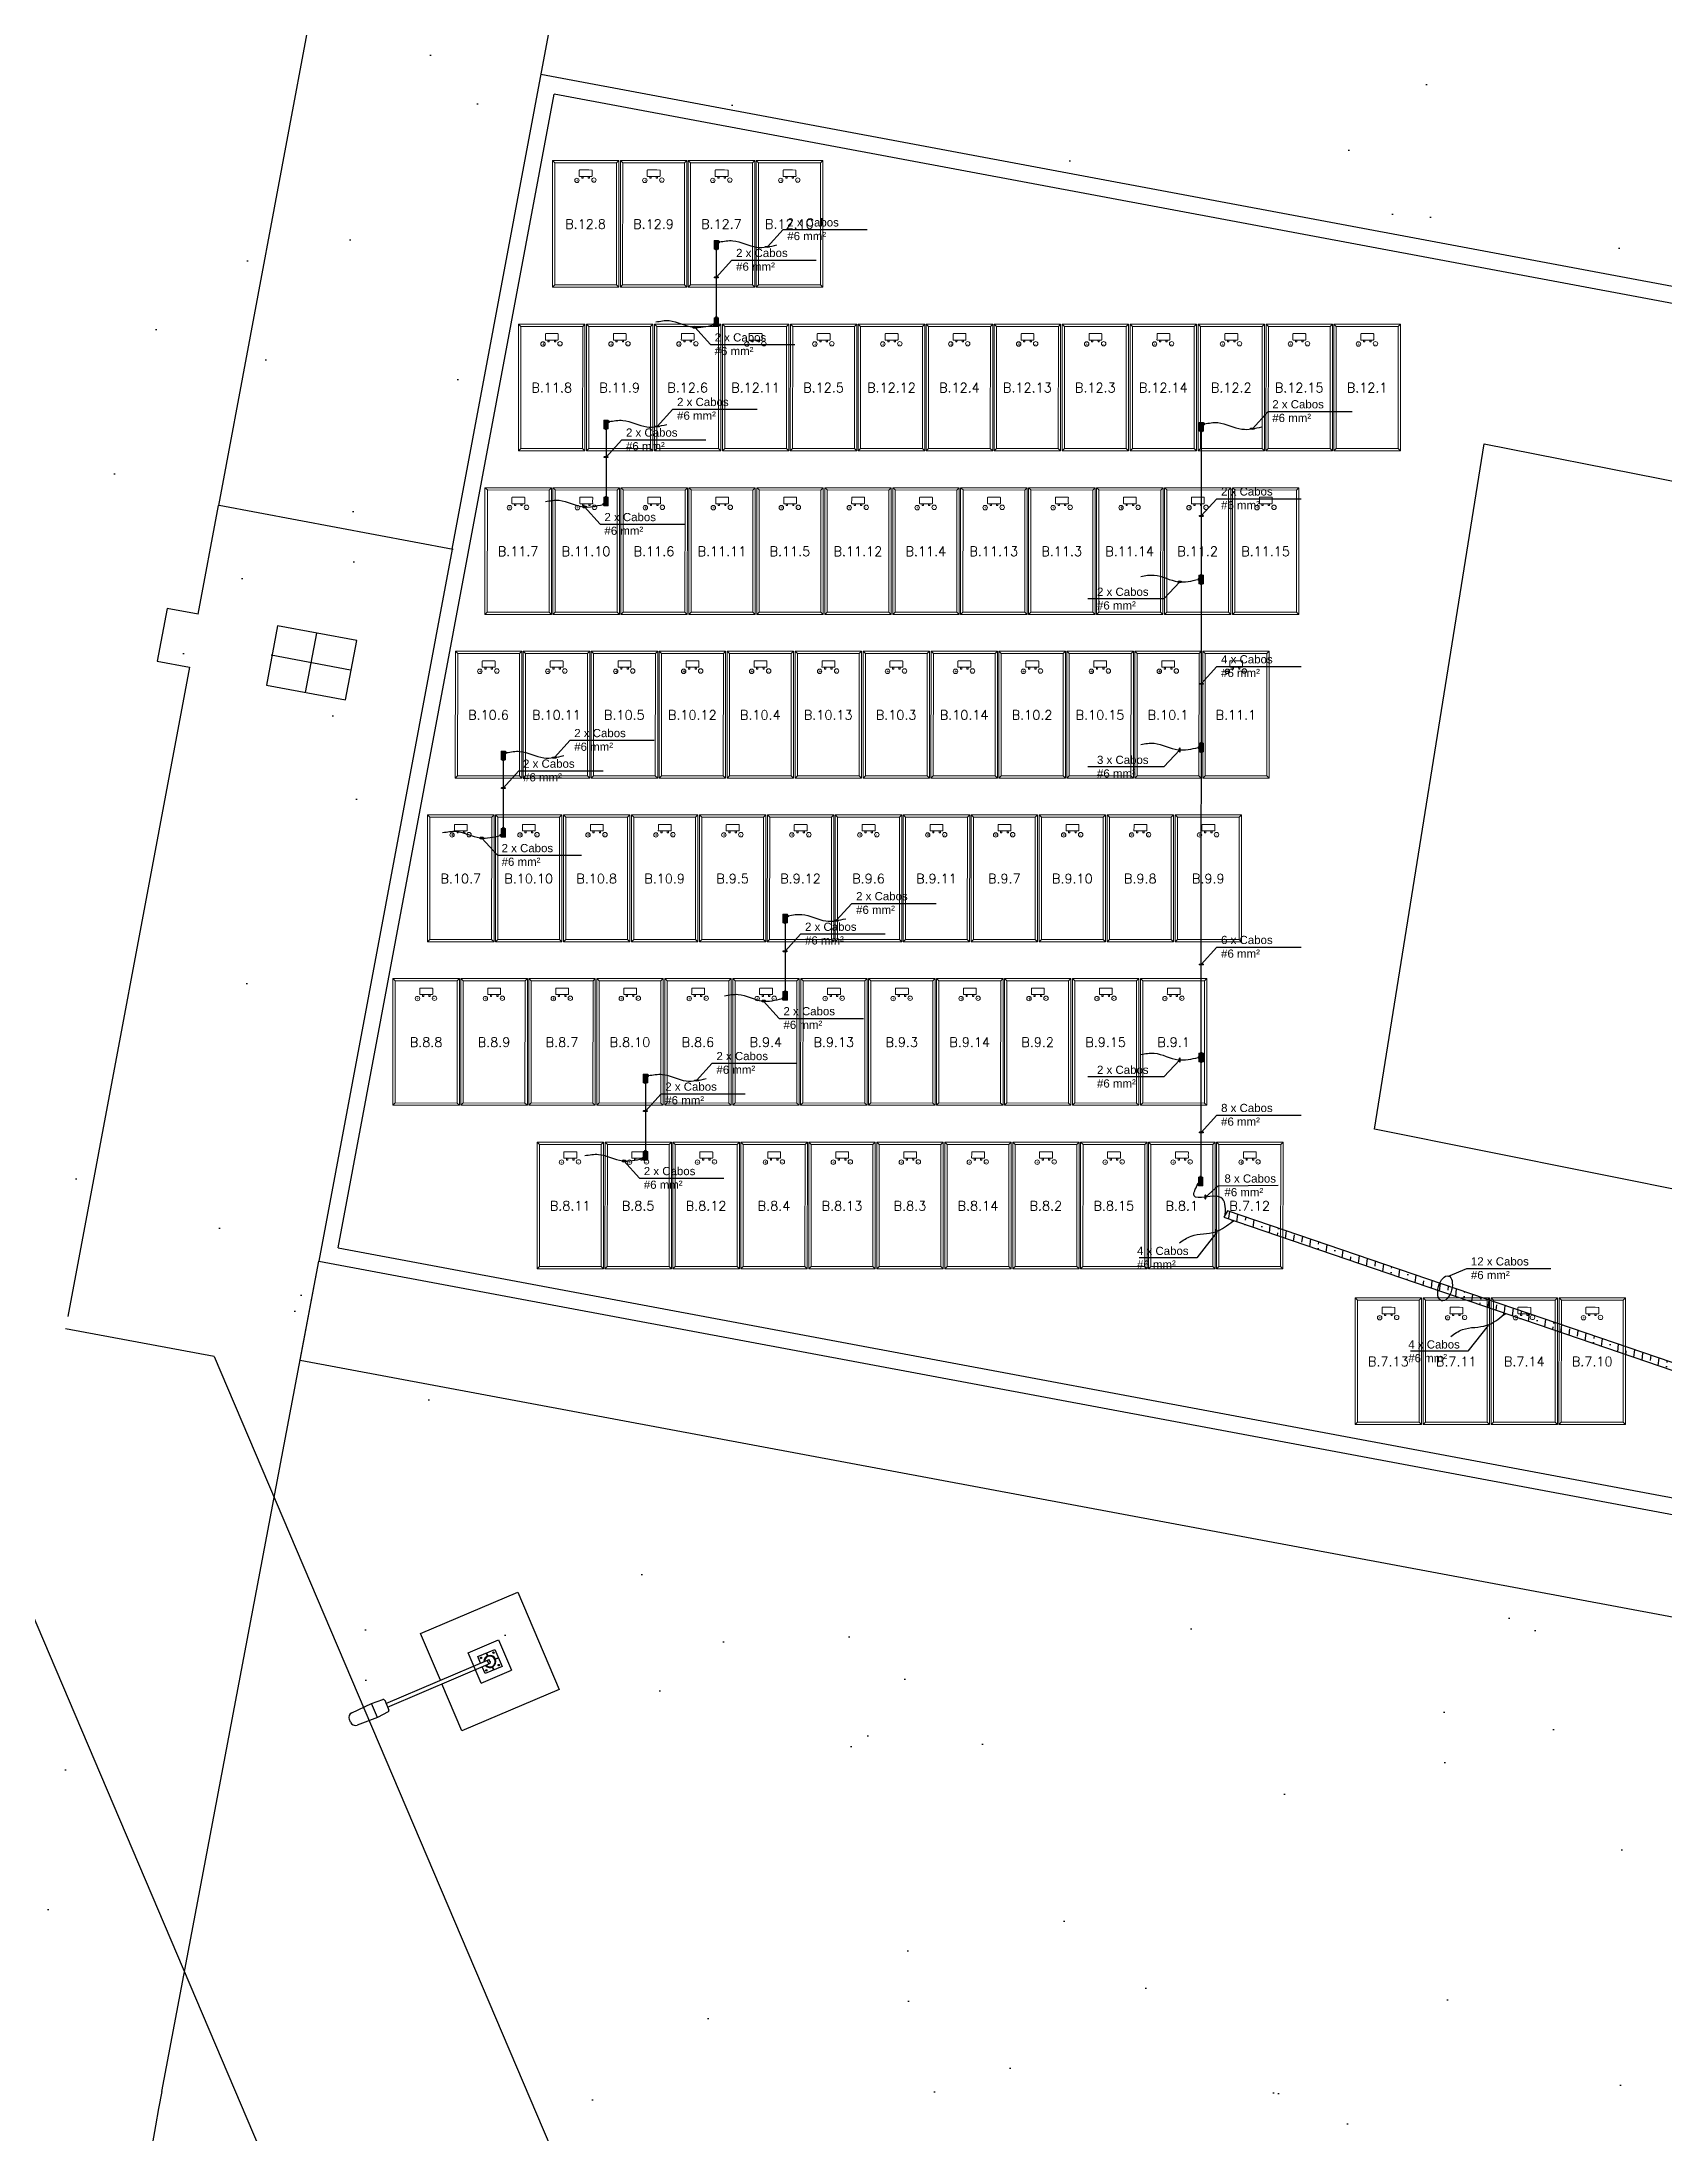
# Model space of a CAD drawing. Header units: metres. Extents: x 1796 to 5645, y -4719 to 2384.
# Drawn here: x 2002.08 to 2026.28, y -1187.55 to -1156.36 of the extents above; entities that cross this region are included whole.
import ezdxf

# ---------------------------------------------------------------- set-up
doc = ezdxf.new("R2010")
doc.units = ezdxf.units.M
doc.header["$MEASUREMENT"] = 0
doc.linetypes.add('BSB2F2-ARQ-PLAN-CORE-13-15P-ZA$1${ Batten }', pattern=[0])
doc.layers.get('0').update_dxf_attribs({"linetype": 'CONTINUOUS'})
for name, color, linetype in [('ARQUITETURA', 253, 'CONTINUOUS'), ('COPEX', 4, 'BSB2F2-ARQ-PLAN-CORE-13-15P-ZA$1${ Batten }'), ('ELETROCALHA', 2, 'CONTINUOUS'), ('ELETRODUTOS', 30, 'CONTINUOUS'), ('MÓDULOS FV', 7, 'CONTINUOUS')]:
    doc.layers.add(name, color=color, linetype=linetype)
for name, color, linetype, lineweight in [('Condulete', 3, 'CONTINUOUS', 9), ('MOD_ALOCADOS_A', 5, 'CONTINUOUS', 9), ('MODULOS_PV', 2, 'CONTINUOUS', 9)]:
    doc.layers.add(name, color=color, linetype=linetype, lineweight=lineweight)
doc.styles.add('ARIAL', font='arial.ttf')
doc.styles.add('R120-500', font='romans.shx', dxfattribs={"height": 1.5})
pattern_1 = [(350.62296, (1466.5355, -762.2295), (4.08992, 4.08927), [0, -4.56, 0, -5.1, 0, -4.875]), (320.623, (1466.5355, -762.2295), (9.808834, 1.91215), [0, -2.46, 0, -4.11, 0, -1.575]), (280.62296, (1464.013, -759.536), (6.39856, -6.807323), [0, -1.5, 0, -5.4, 0, -7.05]), (270.623, (1464.013, -759.536), (8.08648, -4.78256), [0, -0.75, 0, -3.54, 0, -4.05])]

# ---------------------------------------------------------------- blocks, each defined once
blk = doc.blocks.new('modulo')
at = {"layer": 'MODULOS_PV', "color": 8}
for p, q in [((-0.751, 2.014), (-0.753, 2.063)), ((-1.381, 1.342), (-1.43, 1.34)), ((0.577, 0.769), (0.626, 0.771)), ((-0.053, 0.097), (-0.051, 0.048))]:
    blk.add_line(p, q, dxfattribs=at)
for points in [[(-1.43, 1.34), (-0.753, 2.063), (0.626, 0.771), (-0.051, 0.048)], [(-1.381, 1.342), (-0.751, 2.014), (0.577, 0.769), (-0.053, 0.097)]]:
    blk.add_lwpolyline(points, close=True, dxfattribs=at)
for points in [[(-0.878, 1.581), (-0.857, 1.562), (-0.87, 1.548), (-0.891, 1.567)], [(-0.956, 1.498), (-0.935, 1.478), (-0.922, 1.492), (-0.943, 1.512)]]:
    blk.add_lwpolyline(points, dxfattribs=at)
blk.add_circle((-0.793, 1.591), 0.0332, dxfattribs=at)
at = {"layer": 'MODULOS_PV', "color": 1}
blk.add_circle((-0.963, 1.403), 0.0332, dxfattribs=at)
at = {"layer": 'MODULOS_PV', "color": 8}
blk.add_open_spline([(-0.986, 1.473), (-1.006, 1.493), (-1.027, 1.512), (-1.048, 1.532), (-1.048, 1.532), (-1.049, 1.534), (-1.049, 1.536), (-1.048, 1.538), (-1.048, 1.539), (-1.007, 1.583), (-0.966, 1.627), (-0.925, 1.67), (-0.924, 1.671), (-0.922, 1.672), (-0.919, 1.672), (-0.918, 1.671), (-0.917, 1.671), (-0.897, 1.652), (-0.876, 1.632), (-0.855, 1.613), (-0.855, 1.612), (-0.854, 1.611), (-0.854, 1.608), (-0.855, 1.606), (-0.855, 1.605), (-0.896, 1.561), (-0.937, 1.518), (-0.978, 1.474), (-0.979, 1.473), (-0.981, 1.472), (-0.984, 1.472), (-0.985, 1.473), (-0.986, 1.473)], degree=3, knots=[0, 0, 0, 0, 1, 1, 1, 1.002534, 1.003925, 1.008052, 1.008052, 1.008052, 2.008052, 2.008052, 2.008052, 2.012179, 2.01357, 2.016104, 2.016104, 2.016104, 3.016104, 3.016104, 3.016104, 3.018638, 3.02003, 3.024156, 3.024156, 3.024156, 4.024156, 4.024156, 4.024156, 4.028283, 4.029675, 4.032208, 4.032208, 4.032208, 4.032208], dxfattribs=at)
at = {"layer": 'MODULOS_PV', "color": 8, "insert": (-0.827, 1.597), "char_height": 0.0572, "width": 0.10748, "attachment_point": 1, "rotation": 46.8722}
blk.add_mtext('-', dxfattribs=at)
at = {"layer": 'MODULOS_PV', "color": 1, "insert": (-0.997, 1.409), "char_height": 0.0572, "width": 0.10748, "attachment_point": 1, "rotation": 46.8722}
blk.add_mtext('+', dxfattribs=at)
blk = doc.blocks.new('PETROLETE TIPO  X')
at = {"layer": 'ELETRODUTOS'}
h = blk.add_hatch(color=3, dxfattribs=at)
h.dxf.hatch_style = 1
h.paths.add_polyline_path([(1995.913, -1126.122), (1995.98, -1126.122), (1995.98, -1125.993), (1995.913, -1125.993)])
at = {"layer": 'Condulete'}
blk.add_lwpolyline([(1995.98, -1125.993), (1995.98, -1126.122), (1995.913, -1126.122), (1995.913, -1125.993)], close=True, dxfattribs=at)
blk = doc.blocks.new('BOX')
at = {"layer": 'Condulete'}
blk.add_lwpolyline([(1995.83, -1126.029), (1995.818, -1126.029), (1995.818, -1126.005), (1995.83, -1126.005)], close=True, dxfattribs=at)
at = {"layer": 'ELETRODUTOS', "color": 3, "linetype": 'Continuous'}
for p, q in [((1995.818, -1126.005), (1995.83, -1126.017)), ((1995.818, -1126.007), (1995.83, -1126.019)), ((1995.818, -1126.009), (1995.83, -1126.021)), ((1995.818, -1126.01), (1995.83, -1126.023)), ((1995.818, -1126.012), (1995.83, -1126.024)), ((1995.818, -1126.014), (1995.83, -1126.026)), ((1995.818, -1126.016), (1995.83, -1126.028)), ((1995.818, -1126.018), (1995.83, -1126.029)), ((1995.818, -1126.019), (1995.828, -1126.029)), ((1995.818, -1126.021), (1995.826, -1126.029)), ((1995.818, -1126.023), (1995.824, -1126.029)), ((1995.818, -1126.025), (1995.823, -1126.029)), ((1995.818, -1126.026), (1995.821, -1126.029)), ((1995.818, -1126.028), (1995.819, -1126.029)), ((1995.819, -1126.005), (1995.83, -1126.016)), ((1995.821, -1126.005), (1995.83, -1126.014)), ((1995.823, -1126.005), (1995.83, -1126.012)), ((1995.825, -1126.005), (1995.83, -1126.01)), ((1995.826, -1126.005), (1995.83, -1126.008)), ((1995.828, -1126.005), (1995.83, -1126.007))]:
    blk.add_line(p, q, dxfattribs=at)
blk = doc.blocks.new('PETROLETE TIPO T')
h = blk.add_hatch()
h.set_pattern_fill('ANSI31', color=3, scale=0.02)
h.set_pattern_definition([(45, (2470.4897953, -464.1689914), (-0.001767766953, 0.001767766953), [])])
h.paths.add_polyline_path([(1933.458, -1131.395), (1933.482, -1131.395), (1933.482, -1131.444), (1933.458, -1131.444)])
h.paths.add_polyline_path([(1933.305, -1131.352), (1933.305, -1131.327), (1933.354, -1131.327), (1933.354, -1131.352)])
h.paths.add_polyline_path([(1933.201, -1131.395), (1933.177, -1131.395), (1933.177, -1131.444), (1933.201, -1131.444)])
h = blk.add_hatch(color=3)
h.dxf.hatch_style = 1
h.paths.add_polyline_path([(1933.201, -1131.352), (1933.458, -1131.352), (1933.458, -1131.487), (1933.201, -1131.487)])
at = {"layer": 'Condulete'}
for points in [[(1933.201, -1131.395), (1933.177, -1131.395), (1933.177, -1131.444), (1933.201, -1131.444)], [(1933.201, -1131.352), (1933.458, -1131.352), (1933.458, -1131.487), (1933.201, -1131.487)], [(1933.305, -1131.352), (1933.305, -1131.327), (1933.354, -1131.327), (1933.354, -1131.352)], [(1933.458, -1131.395), (1933.482, -1131.395), (1933.482, -1131.444), (1933.458, -1131.444)]]:
    blk.add_lwpolyline(points, close=True, dxfattribs=at)

msp = doc.modelspace()

# ---------------------------------------------------------------- hatches: boundary and pattern name
at = {"layer": 'ARQUITETURA'}
h = msp.add_hatch(dxfattribs=at)
h.set_pattern_fill('AR-SAND', color=116, scale=3, angle=-46.877, style=0)
h.set_pattern_definition(pattern_1)
edge = h.paths.add_edge_path()
edge.add_line((2048.41, -1161.912), (2047.65, -1163.919))
edge.add_arc((2015.073, -1249.958), 92, 69.26198, 79.43995)
edge.add_line((2031.934, -1159.516), (2031.658, -1160.99))
edge.add_line((2031.658, -1160.99), (2009.518, -1156.844))
edge.add_line((2009.518, -1156.844), (2011.289, -1147.384))
edge.add_line((2011.289, -1147.384), (2033.265, -1151.499))
edge.add_line((2033.265, -1151.499), (2037.108, -1132.566))
edge.add_line((2037.108, -1132.566), (2028.352, -1123.315))
edge.add_line((2028.352, -1123.315), (2021.935, -1122.012))
edge.add_line((2021.935, -1122.012), (2022.419, -1119.626))
edge.add_arc((2025.457, -1120.243), 3.1, 43.1229, 168.5248, ccw=False)
edge.add_line((2027.72, -1118.124), (2040.231, -1131.482))
edge.add_arc((2039.063, -1132.575), 1.6, -10.3134, 43.1255, ccw=False)
edge.add_line((2040.638, -1132.862), (2037.908, -1147.419))
edge.add_arc((2043.365, -1148.443), 5.552, 169.3787, 228.4034)
edge.add_line((2039.679, -1152.595), (2048.41, -1161.912))
h = msp.add_hatch(dxfattribs=at)
h.set_pattern_fill('AR-SAND', color=116, scale=3, angle=-46.877, style=0)
h.set_pattern_definition(pattern_1)
h.paths.add_polyline_path([(1984.128, -1141.17), (1983.915, -1144.159), (1982.84, -1144.083), (1980.118, -1171.816), (1989.506, -1172.832), (2002.464, -1175.362), (2004.71, -1163.269), (2008.192, -1163.921), (2011.436, -1147.411), (2007.825, -1146.633), (2008.106, -1145.134)])
h = msp.add_hatch(dxfattribs=at)
h.set_pattern_fill('AR-SAND', color=116, scale=3, angle=-46.877, style=0)
h.set_pattern_definition(pattern_1)
h.paths.add_polyline_path([(2008.001, -1145.115), (2011.522, -1146.142), (2011.588, -1145.787)])
h.paths.add_polyline_path([(2011.51, -1146.205), (2005.926, -1176.011), (2009.518, -1156.844), (2009.518, -1156.844), (2011.289, -1147.384)])
edge = h.paths.add_edge_path()
edge.add_line((1981.157, -1171.776), (1975.185, -1171.196))
edge.add_line((1975.185, -1171.196), (1977.014, -1152.352))
edge.add_line((1977.014, -1152.352), (1946.456, -1159.903))
edge.add_line((1946.456, -1159.903), (1949.839, -1173.594))
edge.add_arc((1971.325, -1273.05), 101.75, 84.4554, 102.19064, ccw=False)
h = msp.add_hatch(dxfattribs=at)
h.set_pattern_fill('AR-SAND', color=116, scale=3, angle=-46.877, style=0)
h.set_pattern_definition(pattern_1)
edge = h.paths.add_edge_path()
edge.add_line((2008.19, -1163.921), (2004.721, -1163.271))
edge.add_line((2004.721, -1163.271), (2002.464, -1175.362))
edge.add_line((2002.464, -1175.362), (2005.925, -1176.016))
edge.add_line((2005.925, -1176.016), (2008.209, -1163.924))
h = msp.add_hatch(dxfattribs=at)
h.set_pattern_fill('AR-SAND', color=116, scale=3, angle=-46.877, style=0)
h.set_pattern_definition(pattern_1)
h.paths.add_polyline_path([(2005.926, -1176.011), (2011.481, -1177.051), (2011.762, -1182.232), (2013.85, -1188.788), (2015.045, -1193.275), (2016.47, -1200.453), (2020.438, -1211.407), (2019.663, -1211.256), (2004.648, -1175.957), (2004.347, -1174.315), (2005.515, -1174.1)])
edge = h.paths.add_edge_path()
edge.add_line((2001.722, -1179.297), (1999.392, -1178.857))
edge.add_line((1999.392, -1178.857), (2000.761, -1183.752))
edge.add_line((2000.761, -1183.752), (2002.49, -1184.228))
edge.add_line((2002.49, -1184.228), (2004.036, -1186.015))
edge.add_line((2004.036, -1186.015), (2004.69, -1192.706))
edge.add_line((2004.69, -1192.706), (2007.184, -1195.369))
edge.add_line((2007.184, -1195.369), (2009.963, -1201.075))
edge.add_line((2009.963, -1201.075), (2013.609, -1210.073))
edge.add_line((2013.609, -1210.073), (2014.922, -1210.329))
edge.add_line((2014.922, -1210.329), (2001.72, -1179.293))
h = msp.add_hatch(dxfattribs=at)
h.set_pattern_fill('AR-SAND', color=116, scale=3, angle=-46.877, style=0)
h.set_pattern_definition(pattern_1)
h.paths.add_polyline_path([(2034.003, -1199.578), (2030.034, -1197.824), (2030.756, -1195.285), (2030.525, -1195.183), (2031.078, -1193.241), (2028.953, -1192.304), (2031.828, -1182.199), (2034.292, -1182.856), (2034.62, -1181.702, 0.00088), (2034.38, -1181.633), (2031.277, -1180.832), (2028.142, -1180.171), (2017.035, -1178.091), (2010.572, -1176.881), (2018.535, -1211.035), (2028.131, -1212.91)])
h = msp.add_hatch(dxfattribs=at)
h.set_pattern_fill('AR-SAND', color=116, scale=3, angle=-46.877, style=0)
h.set_pattern_definition(pattern_1)
edge = h.paths.add_edge_path()
edge.add_arc((1971.325, -1273.05), 92, 93.82041, 111.90763)
edge.add_line((1936.999, -1187.694), (1937.559, -1189.085))
edge.add_arc((1971.325, -1273.05), 90.5, 111.90763, 114.20354)
edge.add_line((1934.222, -1190.505), (1933.608, -1189.137))
edge.add_arc((1971.325, -1273.05), 92, 114.20328, 121.57407)
edge.add_line((1923.154, -1194.669), (1910.162, -1202.654))
edge.add_line((1910.162, -1202.654), (1908.838, -1200.501))
edge.add_arc((1971.325, -1273.05), 95.75, 93.77161, 130.73854, ccw=False)
edge.add_line((1965.027, -1177.507), (1965.195, -1181.254))
edge = h.paths.add_edge_path()
edge.add_arc((1971.325, -1273.05), 92, 79.39324, 91.32909)
edge.add_line((1969.191, -1181.075), (1969.023, -1177.328))
edge.add_arc((1971.325, -1273.05), 95.75, 79.39324, 91.37788, ccw=False)
edge.add_line((1988.95, -1178.936), (2001.352, -1181.259))
edge.add_line((2001.352, -1181.259), (2013.609, -1210.073))
edge.add_line((2013.609, -1210.073), (1999.373, -1207.291))
edge.add_line((1999.373, -1207.291), (1985.934, -1214.289))
edge.add_line((1985.934, -1214.289), (1979.219, -1214.591))
edge.add_line((1979.219, -1214.591), (1980.336, -1202.624))
edge.add_arc((1971.325, -1273.05), 71, 79.39324, 82.70853, ccw=False)
edge.add_line((1984.394, -1203.263), (1999.541, -1206.1))
edge.add_arc((2068.683, -1199.209), 69.485, 169.39324, 185.69147, ccw=False)
edge.add_line((2000.386, -1186.419), (1987.983, -1184.096))
edge.add_line((1987.983, -1184.096), (1988.26, -1182.622))
at = {"layer": 'ELETROCALHA'}
h = msp.add_hatch(dxfattribs=at)
h.set_pattern_fill('ANSI36', color=256, angle=37.7572)
h.set_pattern_definition([(82.757162, (-203.2916, -1450.13785), (-0.09642369, 0.232763903), [0.3125, -0.0625, 0, -0.0625])])
h.paths.add_polyline_path([(2019.752, -1173.786), (2032.356, -1178.086), (2032.302, -1178.185), (2019.696, -1173.883)])

# ---------------------------------------------------------------- linework, layer by layer
at = {"layer": 'ARQUITETURA'}
for p, q in [((2010.497, -1132.366), (2004.71, -1163.269)), ((2008.192, -1163.921), (2013.447, -1135.859)), ((2031.731, -1161.004), (2009.518, -1156.844)), ((2006.496, -1174.337), (2009.717, -1157.136)), ((2031.685, -1161.25), (2009.717, -1157.136)), ((2004.406, -1164.891), (2004.71, -1163.269)), ((2008.209, -1163.924), (2004.721, -1163.271)), ((2008.192, -1163.921), (2006.204, -1174.537)), ((2003.945, -1164.805), (2003.797, -1165.591)), ((2004.406, -1164.891), (2003.945, -1164.805)), ((2005.592, -1165.063), (2005.427, -1165.947)), ((2006.772, -1165.284), (2005.592, -1165.063)), ((2006.17, -1165.17), (2006.005, -1166.055)), ((2006.677, -1165.723), (2005.498, -1165.502)), ((2006.606, -1166.168), (2006.772, -1165.284)), ((2004.277, -1165.681), (2002.464, -1175.362)), ((2003.797, -1165.591), (2004.277, -1165.681)), ((2005.427, -1165.947), (2006.606, -1166.168)), ((2003.865, -1186.918), (2006.204, -1174.537)), ((2005.926, -1176.011), (2006.204, -1174.537)), ((2006.204, -1174.537), (2028.418, -1178.697)), ((2004.648, -1175.957), (2002.432, -1175.546)), ((2004.648, -1175.957), (2019.663, -1211.256)), ((2005.926, -1176.011), (2028.142, -1180.171)), ((2001.72, -1179.293), (2014.922, -1210.329)), ((2007.723, -1180.089), (2009.174, -1179.472)), ((2009.174, -1179.472), (2009.791, -1180.923)), ((2008.019, -1180.785), (2007.723, -1180.089)), ((2008.433, -1180.376), (2008.887, -1180.183)), ((2008.887, -1180.183), (2009.08, -1180.636)), ((2007.207, -1181.13), (2008.744, -1180.476)), ((2007.23, -1181.185), (2008.767, -1180.531)), ((2008.626, -1180.829), (2008.433, -1180.376)), ((2008.576, -1180.433), (2008.83, -1180.325)), ((2008.617, -1180.53), (2008.576, -1180.433)), ((2008.638, -1180.447), (2008.611, -1180.458)), ((2008.63, -1180.466), (2008.618, -1180.439)), ((2008.701, -1180.38), (2008.72, -1180.425)), ((2008.705, -1180.378), (2008.724, -1180.423)), ((2008.74, -1180.542), (2008.717, -1180.488)), ((2008.767, -1180.531), (2008.744, -1180.476)), ((2008.758, -1180.503), (2008.754, -1180.505)), ((2008.754, -1180.505), (2008.756, -1180.509)), ((2008.76, -1180.507), (2008.754, -1180.505)), ((2008.758, -1180.503), (2008.756, -1180.509)), ((2008.76, -1180.507), (2008.756, -1180.509)), ((2008.758, -1180.503), (2008.76, -1180.507)), ((2008.796, -1180.379), (2008.824, -1180.368)), ((2008.804, -1180.36), (2008.816, -1180.387)), ((2008.83, -1180.325), (2008.938, -1180.579)), ((2008.883, -1180.45), (2008.837, -1180.469)), ((2008.885, -1180.454), (2008.839, -1180.473)), ((2008.903, -1180.554), (2008.876, -1180.565)), ((2008.883, -1180.546), (2008.895, -1180.573)), ((2008.34, -1181.54), (2008.042, -1180.839)), ((2008.626, -1180.829), (2009.08, -1180.636)), ((2008.684, -1180.687), (2008.64, -1180.585)), ((2008.938, -1180.579), (2008.684, -1180.687)), ((2008.717, -1180.633), (2008.69, -1180.644)), ((2008.697, -1180.625), (2008.709, -1180.652)), ((2008.789, -1180.588), (2008.809, -1180.634)), ((2008.794, -1180.586), (2008.813, -1180.632)), ((2006.699, -1181.27), (2006.993, -1181.13)), ((2006.993, -1181.13), (2007.162, -1181.075)), ((2007.082, -1181.339), (2006.993, -1181.13)), ((2007.188, -1181.085), (2007.249, -1181.23)), ((2009.791, -1180.923), (2008.34, -1181.54)), ((2006.677, -1181.41), (2006.661, -1181.372)), ((2007.082, -1181.339), (2006.777, -1181.453)), ((2007.239, -1181.256), (2007.082, -1181.339))]:
    msp.add_line(p, q, dxfattribs=at)
msp.add_lwpolyline([(2026.848, -1173.552), (2021.943, -1172.57), (2023.577, -1162.35), (2034.056, -1164.419), (2032.923, -1169.73), (2038.577, -1170.784), (2038.196, -1172.341), (2034.683, -1171.793), (2033.78, -1176.812), (2026.508, -1175.441)], close=True, dxfattribs=at)
msp.add_lwpolyline([(2006.496, -1174.337), (2028.464, -1178.451, -0.210066), (2076.809, -1211.471)], format="xyb", dxfattribs=at)
for centre in [(2008.624, -1180.452), (2008.81, -1180.373), (2008.889, -1180.559), (2008.703, -1180.638)]:
    msp.add_circle(centre, 0.00985, dxfattribs=at)
for centre, radius, start, end in [((2008.757, -1180.506), 0.0887, 220.8344, 181.8743), ((2008.757, -1180.506), 0.0798, 222.8896, 179.3874), ((2007.17, -1181.093), 0.0197, 23.0428, 113.0428), ((2006.733, -1181.341), 0.0788, 115.4555, 203.0428), ((2006.75, -1181.38), 0.0788, 203.0428, 290.6301), ((2007.231, -1181.238), 0.0197, 293.0428, 23.0428), ((2068.814, -1199.224), 66.104, 169.2713, 176.46927)]:
    msp.add_arc(centre, radius, start, end, dxfattribs=at)
at = {"layer": 'COPEX'}
for points in [[(2012.894, -1159.412), (2013.128, -1159.155), (2014.383, -1159.155)], [(2011.811, -1160.612), (2012.044, -1160.87), (2013.3, -1160.87)], [(2011.251, -1162.091), (2011.485, -1161.833), (2012.74, -1161.833)], [(2020.124, -1162.125), (2020.358, -1161.867), (2021.613, -1161.867)], [(2010.168, -1163.291), (2010.402, -1163.548), (2011.657, -1163.548)], [(2019.041, -1164.407), (2018.803, -1164.661), (2017.668, -1164.661)], [(2009.718, -1167.027), (2009.951, -1166.769), (2011.207, -1166.769)], [(2019.041, -1166.914), (2018.803, -1167.168), (2017.668, -1167.168)], [(2008.635, -1168.227), (2008.868, -1168.485), (2010.124, -1168.485)], [(2013.92, -1169.459), (2014.154, -1169.202), (2015.409, -1169.202)], [(2012.837, -1170.659), (2013.071, -1170.917), (2014.326, -1170.917)], [(2011.838, -1171.843), (2012.072, -1171.586), (2013.327, -1171.586)], [(2019.041, -1171.536), (2018.803, -1171.79), (2017.668, -1171.79)], [(2010.755, -1173.043), (2010.989, -1173.301), (2012.244, -1173.301)], [(2019.423, -1173.581), (2019.611, -1173.415), (2020.507, -1173.404)], [(2019.595, -1174.102), (2019.293, -1174.485), (2018.435, -1174.485)], [(2023.639, -1175.497), (2023.337, -1175.88), (2022.479, -1175.88)]]:
    msp.add_lwpolyline(points, dxfattribs=at)
for centre in [(2012.894, -1159.412), (2011.251, -1162.091), (2020.124, -1162.125), (2009.718, -1167.027), (2013.92, -1169.459), (2011.838, -1171.843)]:
    msp.add_ellipse(centre, major_axis=(-0.0324, 0), ratio=0.310221, dxfattribs=at)
at = {"layer": 'COPEX', "extrusion": (0, 0, -1)}
for centre, major_axis in [((2011.811, -1160.612), (-0.0324, 0)), ((2010.168, -1163.291), (-0.0324, 0)), ((2019.041, -1164.407), (-0.0324, 0)), ((2019.041, -1166.914), (0, -0.0324)), ((2008.635, -1168.227), (-0.0324, 0)), ((2012.837, -1170.659), (-0.0324, 0)), ((2019.041, -1171.536), (0, -0.0324)), ((2010.755, -1173.043), (-0.0324, 0)), ((2019.423, -1173.581), (-0.0005, 0.0324)), ((2019.585, -1174.095), (0.0012, -0.0324))]:
    msp.add_ellipse(centre, major_axis=major_axis, ratio=0.310221, dxfattribs=at)
at = {"layer": 'COPEX'}
for points in [[(2012.177, -1159.339), (2012.379, -1159.32), (2012.736, -1159.417), (2013.035, -1159.383)], [(2011.229, -1160.532), (2011.43, -1160.512), (2011.788, -1160.61), (2012.086, -1160.575)], [(2010.535, -1162.018), (2010.736, -1161.999), (2011.094, -1162.096), (2011.392, -1162.061)], [(2019.408, -1162.052), (2019.609, -1162.033), (2019.967, -1162.13), (2020.265, -1162.095)], [(2009.586, -1163.21), (2009.787, -1163.191), (2010.145, -1163.288), (2010.443, -1163.254)], [(2018.459, -1164.326), (2018.66, -1164.307), (2019.018, -1164.405), (2019.316, -1164.37)], [(2018.459, -1166.833), (2018.66, -1166.814), (2019.018, -1166.911), (2019.316, -1166.877)], [(2009.001, -1166.954), (2009.203, -1166.935), (2009.56, -1167.032), (2009.858, -1166.998)], [(2008.052, -1168.147), (2008.254, -1168.127), (2008.611, -1168.225), (2008.91, -1168.19)], [(2013.204, -1169.386), (2013.406, -1169.367), (2013.763, -1169.464), (2014.061, -1169.43)], [(2012.255, -1170.579), (2012.457, -1170.559), (2012.814, -1170.657), (2013.112, -1170.622)], [(2018.459, -1171.455), (2018.66, -1171.436), (2019.018, -1171.533), (2019.316, -1171.499)], [(2011.121, -1171.77), (2011.323, -1171.751), (2011.681, -1171.849), (2011.979, -1171.814)], [(2010.173, -1172.963), (2010.374, -1172.944), (2010.732, -1173.041), (2011.03, -1173.006)], [(2019.724, -1173.835), (2019.654, -1173.589), (2019.253, -1173.56), (2019.308, -1173.39)], [(2019.037, -1174.265), (2019.211, -1174.162), (2019.576, -1174.098), (2019.831, -1173.939)], [(2023.08, -1175.66), (2023.255, -1175.557), (2023.62, -1175.493), (2023.874, -1175.334)]]:
    msp.add_spline(points, degree=3, dxfattribs=at)
at = {"layer": 'ELETROCALHA'}
msp.add_lwpolyline([(2019.696, -1173.883), (2032.302, -1178.185), (2032.356, -1178.086), (2019.752, -1173.786)], close=True, dxfattribs=at)
at = {"layer": 'ELETRODUTOS'}
for p, q in [((2012.131, -1159.457), (2012.131, -1160.457)), ((2010.489, -1162.136), (2010.489, -1163.136)), ((2019.362, -1162.17), (2019.357, -1173.272)), ((2008.955, -1167.072), (2008.955, -1168.072)), ((2013.158, -1169.504), (2013.158, -1170.504)), ((2011.075, -1171.888), (2011.075, -1172.888))]:
    msp.add_line(p, q, dxfattribs=at)
for points in [[(2012.131, -1159.868), (2012.365, -1159.611), (2013.62, -1159.611)], [(2010.489, -1162.547), (2010.722, -1162.289), (2011.978, -1162.289)], [(2019.362, -1163.424), (2019.595, -1163.167), (2020.85, -1163.167)], [(2019.362, -1165.928), (2019.595, -1165.67), (2020.85, -1165.67)], [(2008.955, -1167.483), (2009.189, -1167.225), (2010.444, -1167.225)], [(2013.158, -1169.915), (2013.392, -1169.657), (2014.647, -1169.657)], [(2019.362, -1170.113), (2019.595, -1169.855), (2020.85, -1169.855)], [(2011.075, -1172.299), (2011.309, -1172.042), (2012.564, -1172.042)], [(2019.362, -1172.617), (2019.595, -1172.36), (2020.85, -1172.36)], [(2023.045, -1174.758), (2023.319, -1174.648), (2024.574, -1174.648)]]:
    msp.add_lwpolyline(points, dxfattribs=at)
for centre, major_axis, ratio in [((2012.131, -1159.868), (-0.0324, 0), 0.310221), ((2010.489, -1162.547), (-0.0324, 0), 0.310221), ((2019.362, -1163.424), (-0.0324, 0), 0.310221), ((2019.362, -1165.928), (-0.0324, 0), 0.310221), ((2008.955, -1167.483), (-0.0324, 0), 0.310221), ((2013.158, -1169.915), (-0.0324, 0), 0.310221), ((2019.362, -1170.113), (-0.0324, 0), 0.310221), ((2011.075, -1172.299), (-0.0324, 0), 0.310221), ((2019.362, -1172.617), (-0.0324, 0), 0.310221), ((2022.995, -1174.943), (-0.051, -0.185), 0.524368)]:
    msp.add_ellipse(centre, major_axis=major_axis, ratio=ratio, dxfattribs=at)

# ---------------------------------------------------------------- block references
at = {"layer": 'COPEX', "xscale": -1}
for name, p in [('PETROLETE TIPO  X', (4008.078, -33.324)), ('BOX', (4007.995, -33.324)), ('PETROLETE TIPO  X', (4006.435, -36.002)), ('BOX', (4006.353, -36.002)), ('PETROLETE TIPO  X', (4015.308, -36.036)), ('BOX', (4015.225, -36.036)), ('PETROLETE TIPO  X', (4004.902, -40.938)), ('BOX', (4004.819, -40.938)), ('PETROLETE TIPO  X', (4009.104, -43.371)), ('BOX', (4009.022, -43.371)), ('PETROLETE TIPO  X', (4007.022, -45.755)), ('BOX', (4006.939, -45.755))]:
    msp.add_blockref(name, p, dxfattribs=at)
for name, p, rotation in [('BOX', (3138.149, -3155.275), 270), ('BOX', (16.268, -2286.591), 180), ('PETROLETE TIPO  X', (16.185, -2286.591), 180), ('BOX', (886.114, 835.361), 90), ('BOX', (3136.506, -3157.953), 270), ('BOX', (3145.379, -3157.987), 270), ('BOX', (14.625, -2289.269), 180), ('PETROLETE TIPO  X', (14.542, -2289.269), 180), ('BOX', (884.471, 832.682), 90), ('BOX', (3134.972, -3162.89), 270), ('BOX', (882.938, 827.746), 90), ('BOX', (13.091, -2294.206), 180), ('PETROLETE TIPO  X', (13.009, -2294.206), 180), ('BOX', (3139.175, -3165.322), 270), ('PETROLETE TIPO  X', (17.211, -2296.638), 180), ('BOX', (887.141, 825.314), 90), ('BOX', (17.294, -2296.638), 180), ('BOX', (3137.093, -3167.706), 270), ('BOX', (15.212, -2299.022), 180), ('PETROLETE TIPO  X', (15.129, -2299.022), 180), ('BOX', (885.058, 822.93), 90), ('BOX', (4305.742, -1333.007), 326.5857260819307), ('BOX', (1631.894, 1084.547), 70.31540544328332), ('BOX', (1635.938, 1083.152), 70.31540544328332)]:
    msp.add_blockref(name, p, dxfattribs=dict(at, rotation=rotation))
at = {"layer": 'COPEX'}
for name, p, rotation in [('BOX', (4015.136, -2299.406), 180), ('PETROLETE TIPO  X', (4015.299, -2299.406), 180), ('BOX', (3145.37, 822.545), 270)]:
    msp.add_blockref(name, p, dxfattribs=dict(at, rotation=rotation))
at = {"layer": 'ELETRODUTOS', "xscale": -0.5, "yscale": 0.5, "zscale": 0.5, "rotation": 90}
for p in [(1453.65, -197.707), (1453.65, -200.213), (1453.65, -204.835)]:
    msp.add_blockref('PETROLETE TIPO T', p, dxfattribs=at)
at = {"layer": 'MÓDULOS FV', "rotation": 313.12783086684}
for p in [(2009.688, -1160.083), (2010.701, -1160.083), (2011.714, -1160.083), (2012.727, -1160.083), (2009.183, -1162.523), (2010.196, -1162.523), (2011.209, -1162.523), (2012.222, -1162.523), (2013.235, -1162.523), (2014.248, -1162.523), (2015.261, -1162.523), (2016.274, -1162.523), (2017.287, -1162.523), (2018.3, -1162.523), (2019.313, -1162.523), (2020.326, -1162.523), (2021.339, -1162.523), (2008.683, -1164.963), (2009.696, -1164.963), (2010.709, -1164.963), (2011.722, -1164.963), (2012.735, -1164.963), (2013.748, -1164.963), (2014.761, -1164.963), (2015.774, -1164.963), (2016.787, -1164.963), (2017.8, -1164.963), (2018.813, -1164.963), (2019.826, -1164.963), (2008.241, -1167.403), (2009.254, -1167.403), (2010.267, -1167.403), (2011.28, -1167.403), (2012.293, -1167.403), (2013.306, -1167.403), (2014.319, -1167.403), (2015.332, -1167.403), (2016.345, -1167.403), (2017.358, -1167.403), (2018.371, -1167.403), (2019.384, -1167.403), (2007.827, -1169.843), (2008.84, -1169.843), (2009.853, -1169.843), (2010.866, -1169.843), (2011.879, -1169.843), (2012.892, -1169.843), (2013.905, -1169.843), (2014.918, -1169.843), (2015.931, -1169.843), (2016.944, -1169.843), (2017.957, -1169.843), (2018.97, -1169.843), (2007.311, -1172.283), (2008.324, -1172.283), (2009.337, -1172.283), (2010.35, -1172.283), (2011.363, -1172.283), (2012.376, -1172.283), (2013.389, -1172.283), (2014.402, -1172.283), (2015.415, -1172.283), (2016.428, -1172.283), (2017.441, -1172.283), (2018.454, -1172.283), (2009.459, -1174.723), (2010.472, -1174.723), (2011.485, -1174.723), (2012.498, -1174.723), (2013.511, -1174.723), (2014.524, -1174.723), (2015.537, -1174.723), (2016.55, -1174.723), (2017.563, -1174.723), (2018.576, -1174.723), (2019.589, -1174.723), (2021.655, -1177.042), (2022.668, -1177.042), (2023.681, -1177.042), (2024.694, -1177.042)]:
    msp.add_blockref('modulo', p, dxfattribs=at)

# ---------------------------------------------------------------- texts
at = {"layer": 'COPEX', "char_height": 0.1222, "attachment_point": 1, "style": 'ARIAL'}
for s, insert in [('2 x Cabos \\P#6 mm² ', (2013.19, -1158.986)), ('2 x Cabos \\P#6 mm² ', (2012.107, -1160.701)), ('2 x Cabos \\P#6 mm² ', (2011.547, -1161.664)), ('2 x Cabos \\P#6 mm² ', (2020.42, -1161.698)), ('2 x Cabos \\P#6 mm² ', (2010.464, -1163.38)), ('2 x Cabos \\P#6 mm² ', (2017.807, -1164.494)), ('2 x Cabos \\P#6 mm² ', (2010.014, -1166.601)), ('3 x Cabos \\P#6 mm² ', (2017.807, -1167)), ('2 x Cabos \\P#6 mm² ', (2008.931, -1168.316)), ('2 x Cabos \\P#6 mm² ', (2014.216, -1169.033)), ('2 x Cabos \\P#6 mm² ', (2013.133, -1170.748)), ('2 x Cabos \\P#6 mm² ', (2012.134, -1171.417)), ('2 x Cabos \\P#6 mm² ', (2017.807, -1171.622)), ('2 x Cabos \\P#6 mm² ', (2011.051, -1173.132)), ('8 x Cabos \\P#6 mm² ', (2019.707, -1173.243)), ('4 x Cabos \\P#6 mm² ', (2018.403, -1174.322)), ('4 x Cabos \\P#6 mm² ', (2022.447, -1175.717))]:
    msp.add_mtext_dynamic_manual_height_columns(s, width=1.50424, gutter_width=7.5, heights=[0], dxfattribs=dict(at, insert=insert))
at = {"layer": 'ELETRODUTOS', "attachment_point": 1, "style": 'ARIAL'}
for s, insert, char_height in [('2 x Cabos \\P#6 mm² ', (2012.427, -1159.442), 0.1222), ('2 x Cabos \\P#6 mm² ', (2010.785, -1162.12), 0.1222), ('2 x Cabos \\P#6 mm² ', (2019.657, -1162.998), 0.1222), ('4 x Cabos \\P#6 mm² ', (2019.657, -1165.501), 0.1222), ('2 x Cabos \\P#6 mm² ', (2009.251, -1167.057), 0.1222), ('2 x Cabos \\P#6 mm² ', (2013.454, -1169.489), 0.1222), ('6 x Cabos \\P#6 mm² ', (2019.657, -1169.686), 0.1222), ('2 x Cabos \\P#6 mm² ', (2011.371, -1171.873), 0.1222), ('8 x Cabos \\P#6 mm² ', (2019.657, -1172.191), 0.1222), ('12 x Cabos \\P#6 mm² ', (2023.381, -1174.479), 0.12224)]:
    msp.add_mtext_dynamic_manual_height_columns(s, width=1.50424, gutter_width=7.5, heights=[0], dxfattribs=dict(at, insert=insert, char_height=char_height))
at = {"layer": 'MOD_ALOCADOS_A', "color": 1, "char_height": 0.14, "attachment_point": 5, "style": 'R120-500'}
for s, insert in [('B.12.8', (2010.182, -1159.072)), ('B.12.9', (2011.195, -1159.072)), ('B.12.7', (2012.208, -1159.072)), ('B.12.10', (2013.221, -1159.072)), ('B.12.6', (2011.704, -1161.512)), ('B.12.11', (2012.717, -1161.512)), ('B.12.5', (2013.73, -1161.512)), ('B.12.12', (2014.743, -1161.512)), ('B.12.4', (2015.756, -1161.512)), ('B.12.13', (2016.769, -1161.512)), ('B.12.3', (2017.782, -1161.512)), ('B.12.14', (2018.795, -1161.512)), ('B.12.2', (2019.808, -1161.512)), ('B.12.15', (2020.821, -1161.512)), ('B.12.1', (2021.834, -1161.512))]:
    msp.add_mtext_dynamic_manual_height_columns(s, width=0.992, gutter_width=7.5, heights=[0], dxfattribs=dict(at, insert=insert))
at = {"layer": 'MOD_ALOCADOS_A', "color": 2, "char_height": 0.14, "attachment_point": 5, "style": 'R120-500'}
for s, insert in [('B.11.8', (2009.678, -1161.512)), ('B.11.9', (2010.691, -1161.512)), ('B.11.7', (2009.177, -1163.952)), ('B.11.10', (2010.19, -1163.952)), ('B.11.6', (2011.203, -1163.952)), ('B.11.11', (2012.216, -1163.952)), ('B.11.5', (2013.229, -1163.952)), ('B.11.12', (2014.242, -1163.952)), ('B.11.4', (2015.255, -1163.952)), ('B.11.13', (2016.268, -1163.952)), ('B.11.3', (2017.281, -1163.952)), ('B.11.14', (2018.294, -1163.952)), ('B.11.2', (2019.307, -1163.952)), ('B.11.15', (2020.32, -1163.952)), ('B.11.1', (2019.878, -1166.392))]:
    msp.add_mtext_dynamic_manual_height_columns(s, width=0.992, gutter_width=7.5, heights=[0], dxfattribs=dict(at, insert=insert))
at = {"layer": 'MOD_ALOCADOS_A', "color": 3, "char_height": 0.14, "attachment_point": 5, "style": 'R120-500'}
for s, insert in [('B.10.6', (2008.735, -1166.392)), ('B.10.11', (2009.748, -1166.392)), ('B.10.5', (2010.761, -1166.392)), ('B.10.12', (2011.774, -1166.392)), ('B.10.4', (2012.787, -1166.392)), ('B.10.13', (2013.8, -1166.392)), ('B.10.3', (2014.813, -1166.392)), ('B.10.14', (2015.826, -1166.392)), ('B.10.2', (2016.839, -1166.392)), ('B.10.15', (2017.852, -1166.392)), ('B.10.1', (2018.865, -1166.392)), ('B.10.7', (2008.322, -1168.832)), ('B.10.10', (2009.335, -1168.832)), ('B.10.8', (2010.348, -1168.832)), ('B.10.9', (2011.361, -1168.832))]:
    msp.add_mtext_dynamic_manual_height_columns(s, width=0.992, gutter_width=7.5, heights=[0], dxfattribs=dict(at, insert=insert))
at = {"layer": 'MOD_ALOCADOS_A', "color": 4, "char_height": 0.14, "attachment_point": 5, "style": 'R120-500'}
for s, insert in [('B.9.5', (2012.374, -1168.832)), ('B.9.12', (2013.387, -1168.832)), ('B.9.6', (2014.4, -1168.832)), ('B.9.11', (2015.413, -1168.832)), ('B.9.7', (2016.426, -1168.832)), ('B.9.10', (2017.439, -1168.832)), ('B.9.8', (2018.452, -1168.832)), ('B.9.9', (2019.465, -1168.832)), ('B.9.4', (2012.87, -1171.272)), ('B.9.13', (2013.883, -1171.272)), ('B.9.3', (2014.896, -1171.272)), ('B.9.14', (2015.909, -1171.272)), ('B.9.2', (2016.922, -1171.272)), ('B.9.15', (2017.935, -1171.272)), ('B.9.1', (2018.948, -1171.272))]:
    msp.add_mtext_dynamic_manual_height_columns(s, width=0.992, gutter_width=7.5, heights=[0], dxfattribs=dict(at, insert=insert))
at = {"layer": 'MOD_ALOCADOS_A', "color": 6, "char_height": 0.14, "attachment_point": 5, "style": 'R120-500'}
for s, insert in [('B.8.8', (2007.805, -1171.272)), ('B.8.9', (2008.818, -1171.272)), ('B.8.7', (2009.831, -1171.272)), ('B.8.10', (2010.844, -1171.272)), ('B.8.6', (2011.857, -1171.272)), ('B.8.11', (2009.953, -1173.712)), ('B.8.5', (2010.966, -1173.712)), ('B.8.12', (2011.979, -1173.712)), ('B.8.4', (2012.992, -1173.712)), ('B.8.13', (2014.005, -1173.712)), ('B.8.3', (2015.018, -1173.712)), ('B.8.14', (2016.031, -1173.712)), ('B.8.2', (2017.044, -1173.712)), ('B.8.15', (2018.057, -1173.712)), ('B.8.1', (2019.07, -1173.712))]:
    msp.add_mtext_dynamic_manual_height_columns(s, width=0.992, gutter_width=7.5, heights=[0], dxfattribs=dict(at, insert=insert))
at = {"layer": 'MOD_ALOCADOS_A', "color": 5, "char_height": 0.14, "attachment_point": 5, "style": 'R120-500'}
for s, insert in [('B.7.12', (2020.083, -1173.712)), ('B.7.13', (2022.15, -1176.032)), ('B.7.11', (2023.163, -1176.032)), ('B.7.14', (2024.176, -1176.032)), ('B.7.10', (2025.189, -1176.032))]:
    msp.add_mtext_dynamic_manual_height_columns(s, width=0.992, gutter_width=7.5, heights=[0], dxfattribs=dict(at, insert=insert))

doc.saveas('drawing.dxf')
